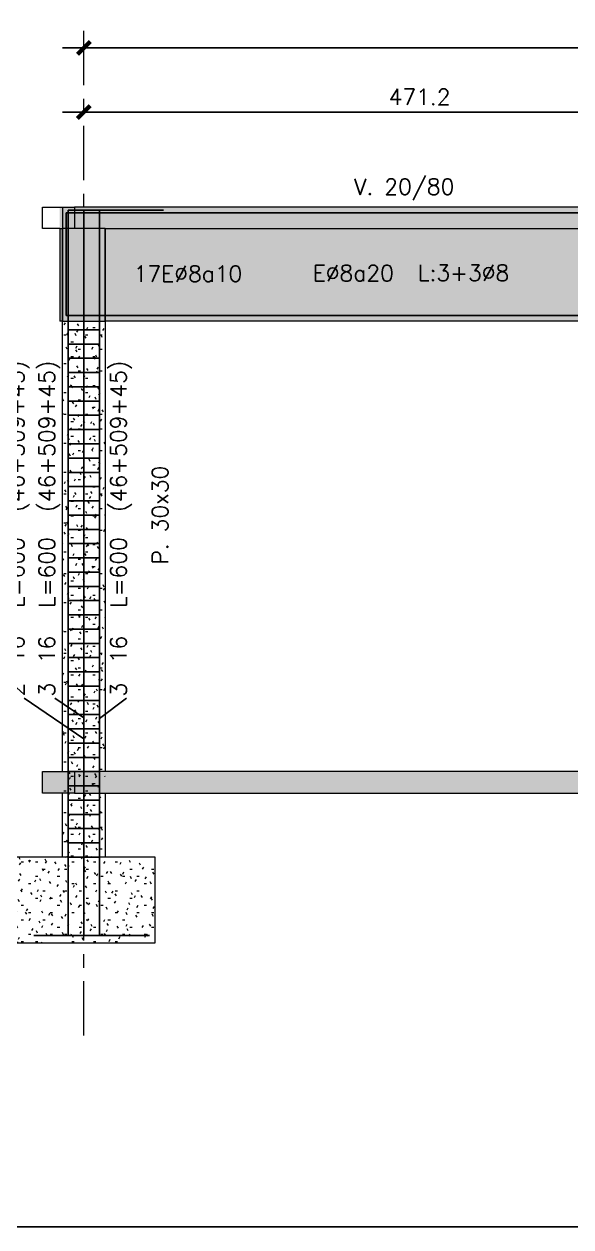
# Model space of a CAD drawing. Extents: x -9696 to 17719, y -11558 to 16829.
# Drawn here: x 2539 to 2922, y 68 to 912 of the extents above; entities that cross this region are included whole.
import ezdxf
from ezdxf.enums import TextEntityAlignment as Align

# ---------------------------------------------------------------- set-up
doc = ezdxf.new("R2010")
doc.units = 0
doc.header["$LTSCALE"] = 30
doc.header["$MEASUREMENT"] = 0
doc.linetypes.add("EJEH'$0$Grid Line", pattern=[2.2225, 1.27, -0.3175, 0.3175, -0.3175])
doc.linetypes.add("EJEH'$0$RLE-PROYECCION", pattern=[0.71438, 0.47625, -0.23813])
doc.layers.get('0').update_dxf_attribs({"linetype": 'CONTINUOUS'})
doc.layers.add("EJEH'$0$RLA-ACHURADO", color=30, linetype="EJEH'$0$RLE-PROYECCION", lineweight=15, transparency=0.7)
for name, color, linetype, lineweight in [("EJEH'$0$RLA-CONTORNO", 30, 'CONTINUOUS', 15), ("EJEH'$0$RLA-TEXTOS-1", 9, 'CONTINUOUS', 9), ("EJEH'$0$RLE-EJES-AUXILIAR", 1, "EJEH'$0$Grid Line", 15)]:
    doc.layers.add(name, color=color, linetype=linetype, lineweight=lineweight)
for name, color, linetype in [("EJEH'$0$RLA-CONTORNOS", 3, 'CONTINUOUS'), ("EJEH'$0$RLA-COTAS1", 2, 'CONTINUOUS'), ("EJEH'$0$RLA-FE", 7, 'CONTINUOUS'), ("EJEH'$0$RLA-TEXTOS-FE", 9, 'CONTINUOUS'), ('RLA-FORMATO', 7, 'CONTINUOUS')]:
    doc.layers.add(name, color=color, linetype=linetype)
doc.styles.add("EJEH'$0$RomanS", font='romans.shx', dxfattribs={"height": 11.25})
doc.dimstyles.new("EJEH'$0$ING-50", dxfattribs={"dimscale": 50, "dimtxt": 0.27, "dimasz": 0.3, "dimexe": 0, "dimexo": 0, "dimgap": 0.1, "dimtad": 1, "dimdec": 1, "dimzin": 12, "dimdsep": 46, "dimtxsty": "EJEH'$0$RomanS", "dimblk": "EJEH'$0$TICK1", "dimblk1": "EJEH'$0$TICK1", "dimblk2": "EJEH'$0$TICK1", "dimcen": 0.09, "dimclrd": 2, "dimclre": 1, "dimclrt": 3, "dimadec": 0, "dimazin": 0, "dimtfac": 1, "dimtdec": 0, "dimtix": 1, "dimtmove": 2, "dimatfit": 3, "dimldrblk": "EJEH'$0$TICK1", "dimfxl": 0, "dimfxlon": 1, "dimtolj": 1, "dimtzin": 0, "dimarcsym": 0})

# ---------------------------------------------------------------- blocks, each defined once
blk = doc.blocks.new("EJEH'$0$TICK1")
at = {"color": 2}
for points in [[(0, 0), (-1, 0)], [(0, 0), (1, 0)]]:
    blk.add_lwpolyline(points, dxfattribs=at)
at = {"color": 2, "const_width": 0.2}
blk.add_lwpolyline([(-0.3, -0.3), (0.3, 0.3)], dxfattribs=at)
blk = doc.blocks.new("EJEH'$0$DIMBLOCK1-EJE H_")
at = {"layer": "EJEH'$0$RLA-COTAS1", "color": 2, "lineweight": -2, "transparency": 16777216}
blk.add_line((-2408.47, 106.75), (-1219.82, 106.75), dxfattribs=at)
at = {"layer": "EJEH'$0$RLA-COTAS1", "color": 2, "lineweight": -2, "transparency": 16777216, "xscale": 15, "yscale": 15, "zscale": 15, "rotation": 180}
blk.add_blockref("EJEH'$0$TICK1", (-2423.47, 106.75), dxfattribs=at)
at = {"layer": "EJEH'$0$RLA-COTAS1", "color": 2, "lineweight": -2, "transparency": 16777216, "xscale": 15, "yscale": 15, "zscale": 15}
blk.add_blockref("EJEH'$0$TICK1", (-1204.82, 106.75), dxfattribs=at)
at = {"layer": "EJEH'$0$RLA-COTAS1", "color": 3, "transparency": 16777216, "insert": (-1814.14, 117.37), "char_height": 11.25, "attachment_point": 5, "style": "EJEH'$0$RomanS"}
blk.add_mtext('\\A1;1218.7', dxfattribs=at)
blk = doc.blocks.new("EJEH'$0$DIMBLOCK2-EJE H_")
at = {"layer": "EJEH'$0$RLA-COTAS1", "color": 2, "lineweight": -2, "transparency": 16777216}
blk.add_line((-2408.47, 61.75), (-1967.26, 61.75), dxfattribs=at)
at = {"layer": "EJEH'$0$RLA-COTAS1", "color": 2, "lineweight": -2, "transparency": 16777216, "xscale": 15, "yscale": 15, "zscale": 15, "rotation": 180}
blk.add_blockref("EJEH'$0$TICK1", (-2423.47, 61.75), dxfattribs=at)
at = {"layer": "EJEH'$0$RLA-COTAS1", "color": 2, "lineweight": -2, "transparency": 16777216, "xscale": 15, "yscale": 15, "zscale": 15}
blk.add_blockref("EJEH'$0$TICK1", (-1952.26, 61.75), dxfattribs=at)
at = {"layer": "EJEH'$0$RLA-COTAS1", "color": 3, "transparency": 16777216, "insert": (-2187.86, 72.37), "char_height": 11.25, "attachment_point": 5, "style": "EJEH'$0$RomanS"}
blk.add_mtext('\\A1;471.2', dxfattribs=at)
blk = doc.blocks.new('*U283')
at = {"layer": "EJEH'$0$RLA-FE"}
for p, q in [((0, -42), (0, 0)), ((0, 0), (886.21, 0)), ((886.21, 0), (936.21, 0)), ((936.21, 0), (968, 0)), ((968, 0), (968, -40))]:
    blk.add_line(p, q, dxfattribs=at)
at = {"layer": "EJEH'$0$RLA-FE", "color": 3, "style": "EJEH'$0$RomanS", "flags": 8}
for tag, p in [('F=', (392.44, 7.32)), ('NUM', (406.85, 7.32))]:
    blk.add_attdef(tag, text='', height=11.25, dxfattribs=at).set_placement(p, align=Align.RIGHT)
at = {"layer": "EJEH'$0$RLA-FE", "color": 3, "style": "EJEH'$0$RomanS"}
for tag, p, flags in [('PHI', (410.74, 7.54), 14), ('DIAM', (420.6, 7.32), 12), ('MINUS', (442.62, 7.32), 13), ('MARK', (456.01, 7.32), 13), ('TEXTO_FE1', (459.31, 7.32), 8), ('TEXTO_FE2', (526.83, 7.34), 8), ('TIPO', (482.8, -75.78), 13), ('NVECES', (468.93, -94.72), 13), ('NUMFE', (472.86, -114.48), 13), ('CAPA', (481.06, -133.6), 13), ('DESPLAZA', (278.34, -151.59), 13), ('ESPACIO', (284.39, -169.95), 13), ('CANT', (298.23, -188.75), 13)]:
    blk.add_attdef(tag, p, '', height=11.25, dxfattribs=dict(at, flags=flags))
blk = doc.blocks.new('*U285')
at = {"layer": "EJEH'$0$RLA-FE"}
for p, q in [((0, 42), (0, 0)), ((967, 0), (967, 41)), ((0, 0), (885.21, 0)), ((885.21, 0), (935.21, 0)), ((935.21, 0), (967, 0))]:
    blk.add_line(p, q, dxfattribs=at)
at = {"layer": "EJEH'$0$RLA-FE", "color": 3, "style": "EJEH'$0$RomanS", "flags": 8}
for tag, p in [('F=', (391.94, -25.3)), ('NUM', (406.35, -25.3))]:
    blk.add_attdef(tag, text='', height=11.25, dxfattribs=at).set_placement(p, align=Align.RIGHT)
at = {"layer": "EJEH'$0$RLA-FE", "color": 3, "style": "EJEH'$0$RomanS"}
for tag, p, flags in [('PHI', (410.24, -25.08), 12), ('DIAM', (420.1, -25.3), 12), ('MINUS', (442.12, -25.3), 13), ('MARK', (455.51, -25.3), 13), ('TEXTO_FE1', (458.81, -25.3), 8), ('TEXTO_FE2', (526.33, -25.28), 8), ('TIPO', (482.3, -57.92), 13), ('NVECES', (468.43, -76.86), 13), ('NUMFE', (472.36, -96.62), 13), ('CAPA', (480.56, -115.74), 13), ('DESPLAZA', (277.18, -134.17), 13), ('ESPACIO', (283.22, -152.53), 13), ('CANT', (297.06, -171.33), 13)]:
    blk.add_attdef(tag, p, '', height=11.25, dxfattribs=dict(at, flags=flags))
blk = doc.blocks.new('*U286')
at = {"layer": "EJEH'$0$RLA-FE"}
for p, q in [((0, -46), (0, 0)), ((0, 0), (427.21, 0)), ((427.21, 0), (477.21, 0)), ((477.21, 0), (509, 0)), ((509, 0), (509, -45))]:
    blk.add_line(p, q, dxfattribs=at)
at = {"layer": "EJEH'$0$RLA-FE", "color": 3, "style": "EJEH'$0$RomanS", "flags": 8}
for tag, p in [('F=', (162.94, 9.32)), ('NUM', (177.35, 9.32))]:
    blk.add_attdef(tag, text='', height=11.25, dxfattribs=at).set_placement(p, align=Align.RIGHT)
at = {"layer": "EJEH'$0$RLA-FE", "color": 3, "style": "EJEH'$0$RomanS"}
for tag, p, flags in [('PHI', (181.24, 9.54), 14), ('DIAM', (191.1, 9.32), 12), ('MINUS', (213.12, 9.32), 13), ('MARK', (226.51, 9.32), 13), ('TEXTO_FE1', (229.81, 9.32), 8), ('TEXTO_FE2', (297.33, 9.34), 8), ('TIPO', (253.3, -75.78), 13), ('NVECES', (239.43, -94.72), 13), ('NUMFE', (243.36, -114.48), 13), ('CAPA', (251.56, -133.6), 13), ('DESPLAZA', (278.34, -151.59), 13), ('ESPACIO', (284.39, -169.95), 13), ('CANT', (298.23, -188.75), 13)]:
    blk.add_attdef(tag, p, '', height=11.25, dxfattribs=dict(at, flags=flags))
blk = doc.blocks.new('*U287')
at = {"layer": "EJEH'$0$RLA-FE"}
for p, q in [((0, -46), (0, 0)), ((0, 0), (427.21, 0)), ((427.21, 0), (477.21, 0)), ((477.21, 0), (509, 0)), ((509, 0), (509, -45))]:
    blk.add_line(p, q, dxfattribs=at)
at = {"layer": "EJEH'$0$RLA-FE", "color": 3, "style": "EJEH'$0$RomanS", "flags": 8}
for tag, p in [('F=', (162.94, 41.84)), ('NUM', (177.35, 41.84))]:
    blk.add_attdef(tag, text='', height=11.25, dxfattribs=at).set_placement(p, align=Align.RIGHT)
at = {"layer": "EJEH'$0$RLA-FE", "color": 3, "style": "EJEH'$0$RomanS"}
for tag, p, flags in [('PHI', (181.24, 42.06), 14), ('DIAM', (191.1, 41.84), 12), ('MINUS', (213.12, 41.84), 13), ('MARK', (226.51, 41.84), 13), ('TEXTO_FE1', (229.81, 41.84), 8), ('TEXTO_FE2', (297.33, 41.86), 8), ('TIPO', (253.3, -75.78), 13), ('NVECES', (239.43, -94.72), 13), ('NUMFE', (243.36, -114.48), 13), ('CAPA', (251.56, -133.6), 13), ('DESPLAZA', (278.34, -151.59), 13), ('ESPACIO', (284.39, -169.95), 13), ('CANT', (298.23, -188.75), 13)]:
    blk.add_attdef(tag, p, '', height=11.25, dxfattribs=dict(at, flags=flags))
blk = doc.blocks.new('*U291')
at = {"layer": "EJEH'$0$RLA-FE"}
for p, q in [((0, 46), (0, 0)), ((0, 0), (427.21, 0)), ((427.21, 0), (477.21, 0)), ((477.21, 0), (509, 0)), ((509, 0), (509, -45))]:
    blk.add_line(p, q, dxfattribs=at)
at = {"layer": "EJEH'$0$RLA-FE", "color": 3, "style": "EJEH'$0$RomanS", "flags": 8}
for tag, p in [('F=', (162.94, -18.88)), ('NUM', (177.35, -18.88))]:
    blk.add_attdef(tag, text='', height=11.25, dxfattribs=at).set_placement(p, align=Align.RIGHT)
at = {"layer": "EJEH'$0$RLA-FE", "color": 3, "style": "EJEH'$0$RomanS"}
for tag, p, flags in [('PHI', (181.24, -18.67), 14), ('DIAM', (191.1, -18.88), 12), ('MINUS', (213.12, -18.88), 13), ('MARK', (226.51, -18.88), 13), ('TEXTO_FE1', (229.81, -18.88), 8), ('TEXTO_FE2', (297.33, -18.87), 8), ('TIPO', (253.3, -75.78), 13), ('NVECES', (239.43, -94.72), 13), ('NUMFE', (243.36, -114.48), 13), ('CAPA', (251.56, -133.6), 13), ('DESPLAZA', (278.34, -151.59), 13), ('ESPACIO', (284.39, -169.95), 13), ('CANT', (298.23, -188.75), 13)]:
    blk.add_attdef(tag, p, '', height=11.25, dxfattribs=dict(at, flags=flags))
blk = doc.blocks.new("EJEH'")
at = {"layer": "EJEH'$0$RLA-ACHURADO"}
h = blk.add_hatch(dxfattribs=at)
h.set_pattern_fill('SAND - DENSE', color=256, style=0, pattern_type=2)
h.set_pattern_definition([(0, (-1822.903, -1531.879), (20.32, 5.08), [1.676, -13.564, 1.676, -13.564, -81.28]), (0, (-1822.903, -1531.879), (20.32, 5.08), [-30.48, 1.676, -28.804, 1.676, -13.564, -35.56]), (0, (-1822.903, -1531.879), (20.32, 5.08), [-76.2, 1.676, -8.484, 1.676, -23.724]), (120, (-1815.283, -1529.339), (-14.559409, 15.057636), [1.676, -13.564, 1.676, -13.564, -81.28]), (120, (-1815.283, -1529.339), (-14.559409, 15.057636), [-30.48, 1.676, -28.804, 1.676, -13.564, -35.56]), (120, (-1815.283, -1529.339), (-14.559409, 15.057636), [-76.2, 1.676, -8.484, 1.676, -23.724]), (240, (-1812.743, -1519.179), (-5.760591, -20.137636), [1.676, -13.564, 1.676, -13.564, -81.28]), (240, (-1812.743, -1519.179), (-5.760591, -20.137636), [-30.48, 1.676, -28.804, 1.676, -13.564, -35.56]), (240, (-1812.743, -1519.179), (-5.760591, -20.137636), [-76.2, 1.676, -8.484, 1.676, -23.724])])
h.paths.add_polyline_path([(-1863.93, -85), (-1466.04, -85), (-1466.04, -5), (-2440.44, -5), (-2440.44, -85)])
h.paths.add_polyline_path([(-1239.82, -20), (-1087.97, -20), (-1087.97, -5), (-1239.82, -5)])
h = blk.add_hatch(dxfattribs=at)
h.set_pattern_fill('SAND - DENSE', color=256, style=0, pattern_type=2)
h.set_pattern_definition([(0, (-2206.369, -1531.879), (0.001, 5.08), [0, 0, 0, 0, -0.002]), (0, (-2206.369, -1531.879), (0.001, 5.08), [-0.001, 0, -0.001, 0, 0, -0.001]), (0, (-2206.369, -1531.879), (0.001, 5.08), [-0.002, 0, 0, 0, -0.001]), (90.00099999999999, (-2206.369, -1529.339), (-0.0003514744047510961, 20.13799999693281), [1.452, -11.746, 1.452, -11.746, -70.391]), (90.00099999999999, (-2206.369, -1529.339), (-0.0003514744047510961, 20.13799999693281), [-26.396, 1.452, -24.945, 1.452, -11.746, -30.796]), (90.00099999999999, (-2206.369, -1529.339), (-0.0003514744047510961, 20.13799999693281), [-65.991, 1.452, -7.347, 1.452, -20.545]), (269.999, (-2206.369, -1519.179), (-0.0002628116787536997, -15.05799999770653), [1.452, -11.746, 1.452, -11.746, -70.391]), (269.999, (-2206.369, -1519.179), (-0.0002628116787536997, -15.05799999770653), [-26.396, 1.452, -24.945, 1.452, -11.746, -30.796]), (269.999, (-2206.369, -1519.179), (-0.0002628116787536997, -15.05799999770653), [-65.991, 1.452, -7.347, 1.452, -20.545])])
h.paths.add_polyline_path([(-2206.37, -43.89), (-2206.37, -43.89), (-2206.37, -43.89)], flags=0)
h = blk.add_hatch(dxfattribs=at)
h.set_pattern_fill('SAND - DENSE', color=256, style=0, pattern_type=2)
h.set_pattern_definition([(0, (-3021.5587, -1972.879), (20.32, 5.08), [1.676, -13.564, 1.676, -13.564, -81.28]), (0, (-3021.5587, -1972.879), (20.32, 5.08), [-30.48, 1.676, -28.804, 1.676, -13.564, -35.56]), (0, (-3021.5587, -1972.879), (20.32, 5.08), [-76.2, 1.676, -8.484, 1.676, -23.724]), (120, (-3013.9387, -1970.339), (-14.559409, 15.057636), [1.676, -13.564, 1.676, -13.564, -81.28]), (120, (-3013.9387, -1970.339), (-14.559409, 15.057636), [-30.48, 1.676, -28.804, 1.676, -13.564, -35.56]), (120, (-3013.9387, -1970.339), (-14.559409, 15.057636), [-76.2, 1.676, -8.484, 1.676, -23.724]), (240, (-3011.3987, -1960.179), (-5.760591, -20.137636), [1.676, -13.564, 1.676, -13.564, -81.28]), (240, (-3011.3987, -1960.179), (-5.760591, -20.137636), [-30.48, 1.676, -28.804, 1.676, -13.564, -35.56]), (240, (-3011.3987, -1960.179), (-5.760591, -20.137636), [-76.2, 1.676, -8.484, 1.676, -23.724])])
h.paths.add_polyline_path([(-2438.47, -461), (-2408.47, -461), (-2408.47, -85.2), (-2438.47, -85.2)])
h = blk.add_hatch(dxfattribs=at)
h.set_pattern_fill('SAND - DENSE', color=256, style=0, pattern_type=2)
h.set_pattern_definition([(0, (-3035.617, -1927.879), (20.32, 5.08), [1.676, -13.564, 1.676, -13.564, -81.28]), (0, (-3035.617, -1927.879), (20.32, 5.08), [-30.48, 1.676, -28.804, 1.676, -13.564, -35.56]), (0, (-3035.617, -1927.879), (20.32, 5.08), [-76.2, 1.676, -8.484, 1.676, -23.724]), (120, (-3027.997, -1925.339), (-14.559409, 15.057636), [1.676, -13.564, 1.676, -13.564, -81.28]), (120, (-3027.997, -1925.339), (-14.559409, 15.057636), [-30.48, 1.676, -28.804, 1.676, -13.564, -35.56]), (120, (-3027.997, -1925.339), (-14.559409, 15.057636), [-76.2, 1.676, -8.484, 1.676, -23.724]), (240, (-3025.457, -1915.179), (-5.760591, -20.137636), [1.676, -13.564, 1.676, -13.564, -81.28]), (240, (-3025.457, -1915.179), (-5.760591, -20.137636), [-30.48, 1.676, -28.804, 1.676, -13.564, -35.56]), (240, (-3025.457, -1915.179), (-5.760591, -20.137636), [-76.2, 1.676, -8.484, 1.676, -23.724])])
h.paths.add_polyline_path([(-2452.53, -416), (-1093.44, -416), (-1093.44, -401), (-2452.53, -401)])
h = blk.add_hatch(dxfattribs=at)
h.set_pattern_fill('SAND - DENSE', color=256, style=0, pattern_type=2)
h.set_pattern_definition([(0, (-3056.5587, -2032.879), (20.32, 5.08), [1.676, -13.564, 1.676, -13.564, -81.28]), (0, (-3056.5587, -2032.879), (20.32, 5.08), [-30.48, 1.676, -28.804, 1.676, -13.564, -35.56]), (0, (-3056.5587, -2032.879), (20.32, 5.08), [-76.2, 1.676, -8.484, 1.676, -23.724]), (120, (-3048.9387, -2030.339), (-14.559409, 15.057636), [1.676, -13.564, 1.676, -13.564, -81.28]), (120, (-3048.9387, -2030.339), (-14.559409, 15.057636), [-30.48, 1.676, -28.804, 1.676, -13.564, -35.56]), (120, (-3048.9387, -2030.339), (-14.559409, 15.057636), [-76.2, 1.676, -8.484, 1.676, -23.724]), (240, (-3046.3987, -2020.179), (-5.760591, -20.137636), [1.676, -13.564, 1.676, -13.564, -81.28]), (240, (-3046.3987, -2020.179), (-5.760591, -20.137636), [-30.48, 1.676, -28.804, 1.676, -13.564, -35.56]), (240, (-3046.3987, -2020.179), (-5.760591, -20.137636), [-76.2, 1.676, -8.484, 1.676, -23.724])])
h.paths.add_polyline_path([(-2473.47, -521), (-2373.47, -521), (-2373.47, -461), (-2473.47, -461)])
at = {"layer": "EJEH'$0$RLA-CONTORNO"}
for p, q in [((-2452.53, -20), (-2452.53, -5)), ((-2452.53, -5), (-2429.98, -5)), ((-2438.47, -5), (-2438.47, -85)), ((-1466.04, -5), (-2429.98, -5)), ((-2429.98, -5), (-2429.98, -20)), ((-2440.44, -20), (-2452.53, -20)), ((-2440.44, -20), (-2440.44, -85)), ((-2440.44, -20), (-2440.44, -85)), ((-2440.44, -20), (-2438.47, -20)), ((-2438.47, -401), (-2438.47, -20)), ((-2408.48, -20), (-2438.47, -20)), ((-2408.48, -20), (-1474.05, -20)), ((-2408.48, -85), (-2408.48, -20)), ((-2408.47, -20), (-2408.47, -401)), ((-2438.47, -85), (-2440.44, -85)), ((-2438.47, -85), (-2429.98, -85)), ((-2429.98, -85), (-2408.48, -85)), ((-1967.26, -85), (-2408.47, -85)), ((-2452.53, -416), (-2452.53, -401)), ((-2452.53, -401), (-2429.98, -401)), ((-1087.97, -401), (-2429.98, -401)), ((-2429.98, -401), (-2429.98, -416)), ((-2429.98, -416), (-2452.53, -416)), ((-2438.47, -461), (-2438.47, -416)), ((-2429.98, -416), (-1239.82, -416)), ((-2408.47, -416), (-2408.47, -461)), ((-2373.47, -461), (-2473.47, -461)), ((-2373.47, -521), (-2373.47, -461)), ((-2473.47, -521), (-2373.47, -521))]:
    blk.add_line(p, q, dxfattribs=at)
at = {"layer": "EJEH'$0$RLA-CONTORNOS", "color": 2}
for p, q in [((-2465.32, -349.49), (-2423.47, -377.9)), ((-2443.8, -349.49), (-2423.47, -363.29)), ((-2393.59, -349.49), (-2412.47, -363.7))]:
    blk.add_line(p, q, dxfattribs=at)
at = {"layer": "EJEH'$0$RLA-FE", "color": 1}
for p, q in [((-2434.47, -91), (-2412.47, -91)), ((-2434.47, -101), (-2412.47, -101)), ((-2434.47, -111), (-2412.47, -111)), ((-2434.47, -121), (-2412.47, -121)), ((-2434.47, -131), (-2412.47, -131)), ((-2434.47, -141), (-2412.47, -141)), ((-2434.47, -151), (-2412.47, -151)), ((-2434.47, -161), (-2412.47, -161)), ((-2434.47, -171), (-2412.47, -171)), ((-2434.47, -181), (-2412.47, -181)), ((-2434.47, -191), (-2412.47, -191)), ((-2434.47, -201), (-2412.47, -201)), ((-2434.47, -211), (-2412.47, -211)), ((-2434.47, -221), (-2412.47, -221)), ((-2434.47, -231), (-2412.47, -231)), ((-2434.47, -241), (-2412.47, -241)), ((-2434.47, -251), (-2412.47, -251)), ((-2434.47, -261), (-2412.47, -261)), ((-2434.47, -271), (-2412.47, -271)), ((-2434.47, -281), (-2412.47, -281)), ((-2434.47, -291), (-2412.47, -291)), ((-2434.47, -301), (-2412.47, -301)), ((-2434.47, -311), (-2412.47, -311)), ((-2434.47, -321), (-2412.47, -321)), ((-2434.47, -331), (-2412.47, -331)), ((-2434.47, -341), (-2412.47, -341)), ((-2434.47, -351), (-2412.47, -351)), ((-2434.47, -361), (-2412.47, -361)), ((-2434.47, -371), (-2412.47, -371)), ((-2434.47, -381), (-2412.47, -381)), ((-2434.47, -391), (-2412.47, -391)), ((-2434.47, -401), (-2412.47, -401)), ((-2434.47, -411), (-2412.47, -411)), ((-2434.47, -421), (-2412.47, -421)), ((-2434.47, -431), (-2412.47, -431)), ((-2434.47, -441), (-2412.47, -441)), ((-2434.47, -451), (-2412.47, -451)), ((-2434.47, -461), (-2412.47, -461))]:
    blk.add_line(p, q, dxfattribs=at)
at = {"layer": "EJEH'$0$RLE-EJES-AUXILIAR"}
blk.add_line((-2423.47, -586.17), (-2423.47, 123.53), dxfattribs=at)
at = {"layer": "EJEH'$0$RLA-FE"}
ref = blk.add_blockref('*U283', (-2435.97, -9), dxfattribs=at)
ref.add_attrib('DIAM', '16', (-2015.37, -1.68), dxfattribs={"color": 3, "height": 11.25, "style": "EJEH'$0$RomanS"})
ref.add_attrib('NUM', '2', dxfattribs={"color": 3, "height": 11.25, "style": "EJEH'$0$RomanS"}).set_placement((-2029.12, -1.68), align=Align.RIGHT)
ref.add_attrib('TEXTO_FE1', 'L=1050', (-1976.66, -1.68), dxfattribs={"color": 3, "height": 11.25, "style": "EJEH'$0$RomanS"})
ref.add_attrib('TEXTO_FE2', '(42+968+40)', (-1909.14, -1.66), dxfattribs={"color": 3, "height": 11.25, "style": "EJEH'$0$RomanS"})
ref.add_attrib('F=', "F'=", dxfattribs={"color": 3, "height": 11.25, "style": "EJEH'$0$RomanS"}).set_placement((-2043.53, -1.68), align=Align.RIGHT)
ref = blk.add_blockref('*U287', (-2423.47, -516), dxfattribs=dict(at, rotation=90))
ref.add_attrib('DIAM', '16', (-2465.32, -324.9), dxfattribs={"color": 3, "height": 11.25, "rotation": 90, "style": "EJEH'$0$RomanS"})
ref.add_attrib('NUM', '2', dxfattribs={"color": 3, "height": 11.25, "rotation": 90, "style": "EJEH'$0$RomanS"}).set_placement((-2465.32, -338.65), align=Align.RIGHT)
ref.add_attrib('TEXTO_FE1', 'L=600', (-2465.32, -286.19), dxfattribs={"color": 3, "height": 11.25, "rotation": 90, "style": "EJEH'$0$RomanS"})
ref.add_attrib('TEXTO_FE2', '(46+509+45)', (-2465.33, -218.67), dxfattribs={"color": 3, "height": 11.25, "rotation": 90, "style": "EJEH'$0$RomanS"})
ref = blk.add_blockref('*U291', (-2412.47, -516), dxfattribs=dict(at, rotation=90))
ref.add_attrib('DIAM', '16', (-2393.59, -324.9), dxfattribs={"color": 3, "height": 11.25, "rotation": 90, "style": "EJEH'$0$RomanS"})
ref.add_attrib('NUM', '3', dxfattribs={"color": 3, "height": 11.25, "rotation": 90, "style": "EJEH'$0$RomanS"}).set_placement((-2393.59, -338.65), align=Align.RIGHT)
ref.add_attrib('TEXTO_FE1', 'L=600', (-2393.59, -286.19), dxfattribs={"color": 3, "height": 11.25, "rotation": 90, "style": "EJEH'$0$RomanS"})
ref.add_attrib('TEXTO_FE2', '(46+509+45)', (-2393.61, -218.67), dxfattribs={"color": 3, "height": 11.25, "rotation": 90, "style": "EJEH'$0$RomanS"})
ref = blk.add_blockref('*U286', (-2434.47, -516), dxfattribs=dict(at, rotation=90))
ref.add_attrib('DIAM', '16', (-2443.8, -324.9), dxfattribs={"color": 3, "height": 11.25, "rotation": 90, "style": "EJEH'$0$RomanS"})
ref.add_attrib('NUM', '3', dxfattribs={"color": 3, "height": 11.25, "rotation": 90, "style": "EJEH'$0$RomanS"}).set_placement((-2443.8, -338.65), align=Align.RIGHT)
ref.add_attrib('TEXTO_FE1', 'L=600', (-2443.8, -286.19), dxfattribs={"color": 3, "height": 11.25, "rotation": 90, "style": "EJEH'$0$RomanS"})
ref.add_attrib('TEXTO_FE2', '(46+509+45)', (-2443.81, -218.67), dxfattribs={"color": 3, "height": 11.25, "rotation": 90, "style": "EJEH'$0$RomanS"})
ref = blk.add_blockref('*U285', (-2435.97, -81), dxfattribs=at)
ref.add_attrib('DIAM', '16', (-2015.87, -106.3), dxfattribs={"color": 3, "height": 11.25, "style": "EJEH'$0$RomanS"})
ref.add_attrib('NUM', '2', dxfattribs={"color": 3, "height": 11.25, "style": "EJEH'$0$RomanS"}).set_placement((-2029.62, -106.3), align=Align.RIGHT)
ref.add_attrib('TEXTO_FE1', 'L=1050', (-1977.16, -106.3), dxfattribs={"color": 3, "height": 11.25, "style": "EJEH'$0$RomanS"})
ref.add_attrib('TEXTO_FE2', '(42+967+41)', (-1909.64, -106.28), dxfattribs={"color": 3, "height": 11.25, "style": "EJEH'$0$RomanS"})
ref.add_attrib('PHI', '%%C', (-2025.73, -106.08), dxfattribs={"color": 3, "height": 11.25, "style": "EJEH'$0$RomanS"})
ref.add_attrib('F=', 'F=', dxfattribs={"color": 3, "height": 11.25, "style": "EJEH'$0$RomanS"}).set_placement((-2044.03, -106.3), align=Align.RIGHT)
at = {"layer": "EJEH'$0$RLA-TEXTOS-1", "insert": (-2198.63, 7.54), "char_height": 11.25, "width": 77.8962, "attachment_point": 5, "line_spacing_factor": 0.941778, "style": "EJEH'$0$RomanS"}
blk.add_mtext('V. 20/80', dxfattribs=at)
at = {"layer": "EJEH'$0$RLA-TEXTOS-1", "insert": (-2370.02, -221.05), "char_height": 11.25, "width": 129.8188, "attachment_point": 5, "rotation": 90, "line_spacing_factor": 0.983083, "style": "EJEH'$0$RomanS"}
blk.add_mtext('P. 30x30', dxfattribs=at)
at = {"layer": "EJEH'$0$RLA-TEXTOS-FE", "color": 9, "style": "EJEH'$0$RomanS"}
for s, p in [('17E%%C8a10', (-2350.37, -57.28)), ('E%%C8a20', (-2234.37, -56.83)), ('L:3+3%%C8', (-2156.96, -56.68))]:
    blk.add_text(s, height=11.25, dxfattribs=at).set_placement(p, align=Align.CENTER)
at = {"layer": "EJEH'$0$RLA-COTAS1"}
for base, p1, p2, picture, middle in [((-1204.8159, 106.7497), (-2423.4717, 111.7497), (-1204.8159, 111.7497), "EJEH'$0$DIMBLOCK1-EJE H_", (-1814.1438, 117.3747)), ((-1952.26, 61.75), (-2423.47, 66.75), (-1952.26, 66.75), "EJEH'$0$DIMBLOCK2-EJE H_", (-2187.86, 72.37))]:
    dim = blk.add_linear_dim(base=base, p1=p1, p2=p2, dimstyle="EJEH'$0$ING-50", override={"dimexe": 0, "dimexo": 0, "dimdec": 1, "dimfxl": 0, "dimfxlon": 1}, dxfattribs=at)
    dim.commit()
    dim.dimension.update_dxf_attribs({"geometry": picture, "text_midpoint": middle})

msp = doc.modelspace()

# ---------------------------------------------------------------- linework, layer by layer
at = {"layer": 'RLA-FORMATO', "color": 6, "linetype": 'Continuous'}
for p, q in [((-58.1, 68.1), (5686.9, 68.1)), ((5686.9, 68.1), (426.9, 68.1))]:
    msp.add_line(p, q, dxfattribs=at)

# ---------------------------------------------------------------- block references
msp.add_blockref("EJEH'", (5004.04, 788.54))

doc.saveas('drawing.dxf')
